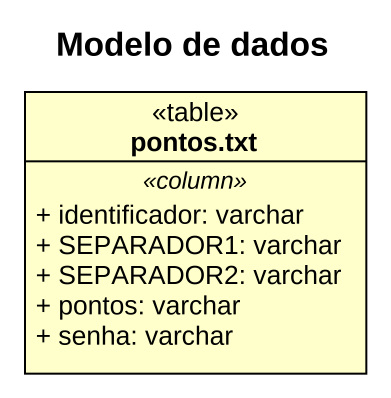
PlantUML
@startuml
title Modelo de dados
hide circle
hide empty members
skinparam classAttributeIconSize 0
class "pontos.txt" as pontos_txt <<table>> {
  .. <<column>> ..
  + identificador: varchar
  + SEPARADOR1: varchar
  + SEPARADOR2: varchar
  + pontos: varchar
  + senha: varchar
}
@enduml
